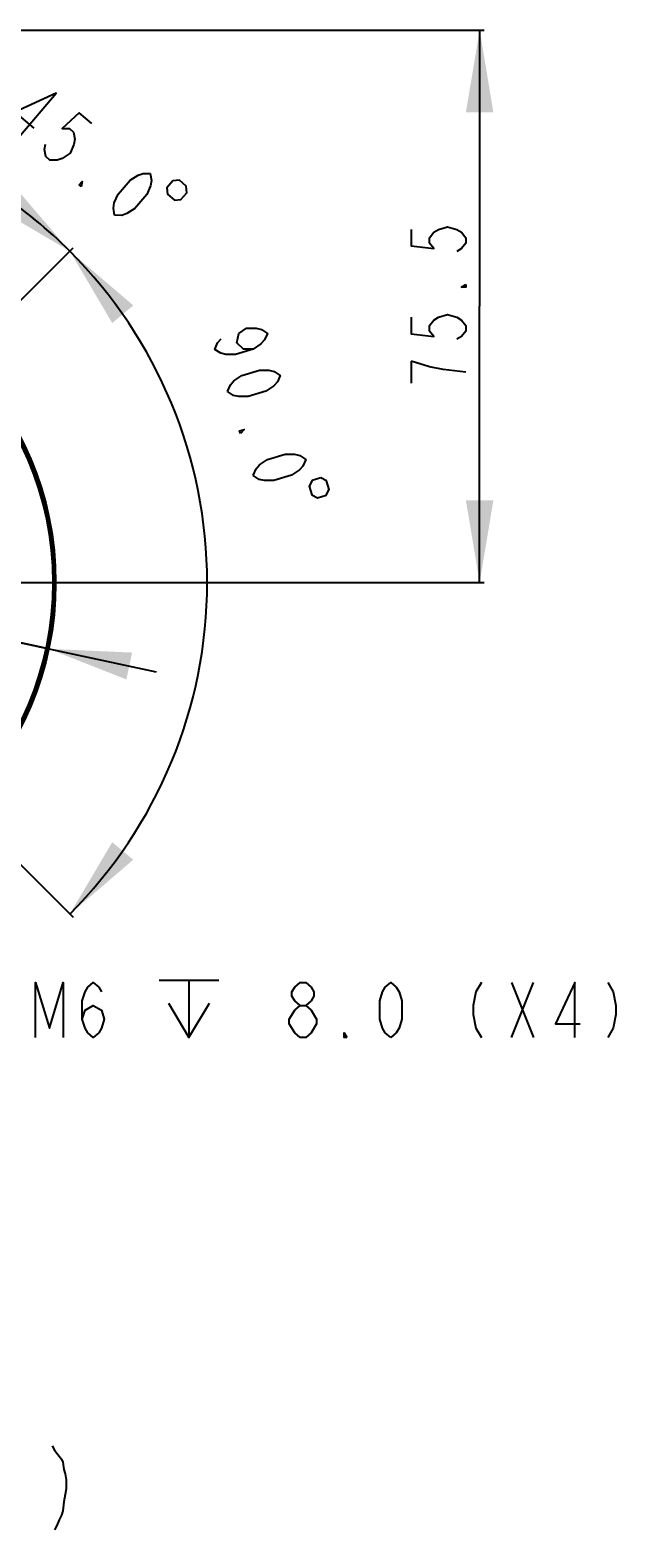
# Model space of a CAD drawing. Header units: millimetres. Extents: x 0 to 1173, y -4 to 841.
# Drawn here: x 600.3 to 664.3, y 550.8 to 714.7 of the extents above; entities that cross this region are included whole.
import ezdxf

# ---------------------------------------------------------------- set-up
doc = ezdxf.new("R2010")
doc.units = ezdxf.units.MM
doc.header["$LTSCALE"] = 65.395
doc.linetypes.add('CENTER', pattern=[0.6, 0.375, -0.075, 0.075, -0.075])
doc.layers.get('0').update_dxf_attribs({"linetype": 'CONTINUOUS'})
for name, color, linetype in [('ALL_AXES', 7, 'CONTINUOUS'), ('ALL_NOTES', 7, 'CONTINUOUS'), ('DRAFT_DIMS', 7, 'CONTINUOUS')]:
    doc.layers.add(name, color=color, linetype=linetype)
doc.styles.get("Standard").update_dxf_attribs({"font": 'txt', "width": 0.8})
doc.dimstyles.new('DIMSTYLE_2', dxfattribs={"dimtxt": 6, "dimasz": 9, "dimexe": 0.5, "dimexo": 0, "dimgap": 1.5, "dimtad": 1, "dimdec": 1, "dimlfac": 1.25, "dimzin": 0, "dimdsep": 46, "dimtxsty": 'Standard', "dimblk": '_FILLED', "dimblk1": '_FILLED', "dimblk2": '_FILLED', "dimcen": 0.09, "dimadec": 0, "dimazin": 0, "dimtp": 0.01, "dimtm": 0.01, "dimtfac": 1, "dimtdec": 1, "dimtofl": 0, "dimtmove": 0, "dimatfit": 3, "dimldrblk": '_FILLED', "dimfxl": 0, "dimtolj": 1, "dimtzin": 0, "dimarcsym": 0})
doc.dimstyles.new('DIMSTYLE_3', dxfattribs={"dimtxt": 6, "dimasz": 9, "dimexe": 0.5, "dimexo": 0, "dimtad": 1, "dimdec": 1, "dimlfac": 1.25, "dimzin": 0, "dimdsep": 46, "dimtxsty": 'Standard', "dimblk": '_FILLED', "dimblk1": '_FILLED', "dimblk2": '_FILLED', "dimcen": 0.09, "dimadec": 0, "dimazin": 0, "dimtp": 0.01, "dimtm": 0.01, "dimtfac": 1, "dimtdec": 1, "dimtmove": 0, "dimatfit": 2, "dimldrblk": '_FILLED', "dimfxl": 0, "dimtolj": 1, "dimtzin": 0, "dimarcsym": 0})
doc.dimstyles.new('DIMSTYLE_4', dxfattribs={"dimtxt": 6, "dimasz": 9, "dimexe": 0.5, "dimexo": 0, "dimgap": 6, "dimtad": 1, "dimdec": 1, "dimlfac": 1.25, "dimzin": 0, "dimdsep": 46, "dimtxsty": 'Standard', "dimblk": '_FILLED', "dimblk1": '_FILLED', "dimblk2": '_FILLED', "dimcen": 0.09, "dimadec": 0, "dimazin": 0, "dimtp": 0.5, "dimtm": 0.5, "dimtfac": 1, "dimtdec": 1, "dimtofl": 0, "dimtmove": 0, "dimatfit": 3, "dimldrblk": '_FILLED', "dimfxl": 0, "dimtolj": 1, "dimtzin": 0, "dimarcsym": 0})

# ---------------------------------------------------------------- blocks, each defined once
blk = doc.blocks.new('_FILLED')
at = {"color": 0, "linetype": 'ByBlock'}
blk.add_solid([(0, 0), (-1, 0.167), (-1, -0.167)], dxfattribs=at)
blk = doc.blocks.new('*D2')
at = {"layer": 'DRAFT_DIMS', "color": 2, "linetype": 'Continuous'}
for p, q in [((568.41, 714.71), (649.91, 714.71)), ((649.41, 714.71), (649.41, 684.51)), ((649.41, 654.31), (649.41, 684.51)), ((568.41, 654.31), (649.91, 654.31))]:
    blk.add_line(p, q, dxfattribs=at)
at = {"layer": 'DRAFT_DIMS', "color": 2, "linetype": 'Continuous', "xscale": 9, "yscale": 9, "zscale": 9}
for p, rotation in [((649.41, 714.71), 90), ((649.41, 654.31), 270)]:
    blk.add_blockref('_FILLED', p, dxfattribs=dict(at, rotation=rotation))
blk = doc.blocks.new('*D3')
at = {"layer": 'DRAFT_DIMS', "color": 2, "linetype": 'Continuous'}
for p, q in [((568.41, 654.31), (484.16, 672.29)), ((534.49, 661.55), (534.49, 661.55)), ((534.49, 661.55), (568.41, 654.31)), ((602.33, 647.07), (568.41, 654.31)), ((568.41, 654.31), (614.06, 644.57)), ((602.33, 647.07), (602.33, 647.07))]:
    blk.add_line(p, q, dxfattribs=at)
at = {"layer": 'DRAFT_DIMS', "color": 2, "linetype": 'Continuous', "xscale": 9, "yscale": 9, "zscale": 9}
for p, rotation in [((534.49, 661.55), 347.9551746231), ((602.33, 647.07), 167.9551746231)]:
    blk.add_blockref('_FILLED', p, dxfattribs=dict(at, rotation=rotation))
blk = doc.blocks.new('*D7')
at = {"layer": 'DRAFT_DIMS', "color": 2, "linetype": 'Continuous'}
for p, q in [((568.41, 705.43), (568.41, 706.05)), ((582.55, 668.45), (604.99, 690.89))]:
    blk.add_line(p, q, dxfattribs=at)
for start, end in [(67.5, 90), (45, 67.5)]:
    blk.add_arc((568.41, 654.31), 51.23, start, end, dxfattribs=at)
for points in [[(577.51, 706.25), (568.41, 705.55), (577.24, 703.26)], [(596.78, 695.17), (604.64, 690.54), (598.71, 697.47)]]:
    blk.add_solid(points, dxfattribs=at)
blk = doc.blocks.new('*D8')
at = {"layer": 'DRAFT_DIMS', "color": 2, "linetype": 'Continuous'}
for p, q in [((582.55, 668.45), (604.99, 690.89)), ((582.55, 640.17), (604.99, 617.73))]:
    blk.add_line(p, q, dxfattribs=at)
for start, end in [(0, 45), (315, 360)]:
    blk.add_arc((568.41, 654.31), 51.23, start, end, dxfattribs=at)
for points in [[(611.57, 684.61), (604.64, 690.54), (609.27, 682.68)], [(609.27, 625.94), (604.64, 618.08), (611.57, 624.02)]]:
    blk.add_solid(points, dxfattribs=at)

msp = doc.modelspace()

# ---------------------------------------------------------------- linework, layer by layer
at = {"color": 7, "linetype": 'Continuous'}
for radius in [34.68, 34.5202, 34.4404]:
    msp.add_circle((568.411, 654.3114), radius, dxfattribs=at)
for radius, start, end in [(34.4, 180.053476, 180), (34.6869, 111.038042, 68.962456)]:
    msp.add_arc((568.411, 654.3114), radius, start, end, dxfattribs=at)
at = {"layer": 'ALL_AXES', "color": 7, "linetype": 'CENTER'}
msp.add_line((583.2735, 654.3114), (619.5287, 654.3114), dxfattribs=at)
at = {"layer": 'ALL_NOTES', "color": 2, "linetype": 'Continuous'}
for p, q in [((614.4027, 610.8446), (620.9026, 610.8446)), ((617.6527, 610.8446), (617.6527, 604.5946)), ((652.9027, 610.5946), (655.3026, 604.5946)), ((652.9027, 604.5946), (655.3026, 610.5946))]:
    msp.add_line(p, q, dxfattribs=at)
for points in [[(600.9027, 604.5946), (600.9027, 610.5946), (602.4027, 605.5946), (603.9027, 610.5946), (603.9027, 604.5946)], [(606.0027, 606.5945), (606.3027, 607.5946), (607.2026, 608.0946), (608.1027, 607.5946), (608.4027, 606.5945), (608.1027, 605.5946), (607.8027, 605.0946), (607.2026, 604.5946), (606.6027, 605.0946), (606.3027, 605.5946), (606.0027, 606.5945), (606.0027, 608.5946), (606.3027, 609.5945), (606.6027, 610.0946), (607.2026, 610.5946), (607.8027, 610.0946), (608.1027, 609.5945)], [(629.8026, 608.0946), (629.2026, 608.5946), (628.9027, 609.0945), (628.9027, 609.5945), (629.2026, 610.0946), (629.8026, 610.5946), (630.4027, 610.5946), (631.0027, 610.0946), (631.3027, 609.5945), (631.3027, 609.0945), (631.0027, 608.5946), (630.4027, 608.0946)], [(639.7027, 604.5946), (639.1027, 605.0946), (638.8027, 605.5946), (638.5027, 606.5945), (638.5027, 608.5946), (638.8027, 609.5945), (639.1027, 610.0946), (639.7027, 610.5946), (640.3027, 610.0946), (640.6026, 609.5945), (640.9026, 608.5946), (640.9026, 606.5945), (640.6026, 605.5946), (640.3027, 605.0946), (639.7027, 604.5946)], [(649.6026, 610.5946), (649.0026, 609.5945), (648.7027, 608.0946), (648.7027, 607.0946), (649.0026, 605.5946), (649.6026, 604.5946)], [(659.8027, 604.5946), (659.8027, 610.5946), (657.7026, 606.0945), (660.4026, 606.0945)], [(663.4026, 610.5946), (664.0027, 609.5945), (664.3027, 608.0946), (664.3027, 607.0946), (664.0027, 605.5946), (663.4026, 604.5946)], [(615.4026, 608.3446), (617.6527, 604.5946), (619.9027, 608.3446)], [(628.6027, 606.0945), (628.6027, 606.5945), (629.2026, 607.5946)], [(629.2026, 607.5946), (629.8026, 608.0946), (630.4027, 608.0946), (631.0027, 607.5946)], [(631.0027, 607.5946), (631.6027, 606.5945), (631.6027, 606.0945), (631.0027, 605.0946)], [(629.8026, 604.5946), (629.2026, 605.0946), (628.6027, 606.0945)], [(631.0027, 605.0946), (630.4027, 604.5946), (629.8026, 604.5946)], [(634.9026, 604.5946), (634.6027, 604.5946), (634.6027, 605.0946), (634.9026, 604.5946)], [(602.7025, 559.9525), (602.9605, 559.4687), (603.7347, 558.5009)], [(603.7347, 558.5009), (603.8637, 558.1783), (603.9928, 557.3719), (604.1218, 556.888), (604.2509, 556.2428), (604.2509, 555.2751), (604.1218, 554.6299), (603.9928, 553.8235), (603.8637, 552.8557), (603.7347, 552.3719), (603.4766, 551.888), (603.2186, 551.2428), (602.9605, 550.759)]]:
    msp.add_lwpolyline(points, dxfattribs=at)
at = {"layer": 'DRAFT_DIMS', "color": 2, "linetype": 'Continuous'}
msp.add_line((641.9131, 678.5114), (641.9131, 676.1114), dxfattribs=at)
for points in [[(599.2622, 703.2285), (603.1581, 707.7916), (598.6391, 705.7329), (600.6925, 703.9797)], [(607.0367, 704.4801), (605.6678, 705.6488), (603.8163, 703.9423), (604.5973, 703.933), (605.0536, 703.5434), (605.1853, 702.7736), (605.0888, 702.1985), (604.6676, 701.2432), (603.7901, 700.6775), (603.2373, 700.492), (602.4563, 700.5014), (602, 700.8909), (601.8684, 701.6608), (601.9649, 702.2359)], [(609.5291, 694.4627), (609.3975, 695.2325), (609.494, 695.8076), (609.9151, 696.7629), (611.2138, 698.284), (612.0913, 698.8497), (612.6441, 699.0352), (613.4251, 699.0258), (613.5567, 698.256), (613.4602, 697.6809), (613.039, 696.7256), (611.7404, 695.2046), (610.8629, 694.6388), (610.3101, 694.4533), (609.5291, 694.4627)], [(605.8787, 697.5795), (605.6505, 697.7742), (605.9752, 698.1545), (605.8787, 697.5795)], [(615.8996, 698.2279), (615.2503, 697.4674), (615.3059, 696.7625), (616.0664, 696.1132), (616.7713, 696.1688), (617.4206, 696.9293), (617.365, 697.6342), (616.6046, 698.2835), (615.8996, 698.2279)], [(641.9131, 692.9114), (641.9131, 691.1114), (644.4131, 690.8114), (643.9131, 691.4114), (643.9131, 692.0115), (644.4131, 692.6114), (644.913, 692.9114), (645.9131, 693.2114), (646.9131, 692.9114), (647.4131, 692.6114), (647.9131, 692.0115), (647.9131, 691.4114), (647.4131, 690.8114), (646.9131, 690.5114)], [(647.9131, 686.9114), (647.9131, 686.6115), (647.4131, 686.6115), (647.9131, 686.9114)], [(624.6523, 679.8178), (623.6083, 679.8133), (622.8676, 680.5284), (623.0835, 681.535), (623.9526, 682.1135), (624.9966, 682.1182), (625.5623, 681.9769), (626.2155, 681.5489), (625.9122, 680.8291), (625.5214, 680.3964), (624.6523, 679.8178), (622.7392, 679.2347), (621.6952, 679.2301), (621.1294, 679.3713), (620.4762, 679.7994), (620.7796, 680.5191), (621.1703, 680.9519)], [(641.9131, 683.3115), (641.9131, 681.5114), (644.4131, 681.2114), (643.9131, 681.8114), (643.9131, 682.4114), (644.4131, 683.0114), (644.913, 683.3115), (645.9131, 683.6115), (646.9131, 683.3115), (647.4131, 683.0114), (647.9131, 682.4114), (647.9131, 681.8114), (647.4131, 681.2114), (646.9131, 680.9115)], [(621.8757, 675.208), (622.1791, 675.9277), (622.5699, 676.3605), (623.439, 676.939), (625.3521, 677.5221), (626.3961, 677.5267), (626.9619, 677.3855), (627.6151, 676.9574), (627.3117, 676.2377), (626.9209, 675.8049), (626.0518, 675.2264), (624.1387, 674.6432), (623.0947, 674.6387), (622.5289, 674.7798), (621.8757, 675.208)], [(647.9131, 677.3114), (645.4131, 677.6115), (643.9131, 677.9115), (641.9131, 678.5114)], [(623.2753, 670.6166), (623.1878, 670.9035), (623.6661, 671.0493), (623.2753, 670.6166)], [(624.6748, 666.0251), (624.9781, 666.7448), (625.3689, 667.1776), (626.238, 667.7561), (628.1511, 668.3392), (629.1952, 668.3439), (629.7608, 668.2026), (630.4141, 667.7745), (630.1108, 667.0548), (629.72, 666.6221), (628.8509, 666.0435), (626.9378, 665.4603), (625.8938, 665.4558), (625.328, 665.5969), (624.6748, 666.0251)], [(632.0704, 665.7704), (631.1139, 665.4788), (630.7813, 664.8547), (631.0729, 663.8982), (631.697, 663.5657), (632.6535, 663.8573), (632.986, 664.4813), (632.6944, 665.4378), (632.0704, 665.7704)]]:
    msp.add_lwpolyline(points, dxfattribs=at)
msp.add_arc((568.411, 654.3114), 34.68, 347.954117, 356.329641, dxfattribs=at)

# ---------------------------------------------------------------- dimensions: what is measured, and where the dimension line sits
dim = msp.add_linear_dim(base=(649.4131, 654.3114), p1=(568.411, 714.7114), p2=(568.411, 654.3114), angle=270, dimstyle='DIMSTYLE_2', dxfattribs=at)
dim.commit()
dim.dimension.update_dxf_attribs({"geometry": '*D2', "text_midpoint": (649.4131, 674.9114), "dimtype": 160})
for base, line1, line2, picture, middle in [((588.0176, 701.6459), ((582.1908, 668.0913), (582.5531, 668.4536)), ((568.411, 704.9168), (568.411, 705.4292)), '*D7', (593.2758, 699.1078)), ((619.6455, 654.3114), ((582.1908, 640.5316), (582.5531, 640.1693)), ((582.1908, 668.0913), (582.5531, 668.4536)), '*D8', (613.4755, 678.6869))]:
    dim = msp.add_angular_dim_2l(base=base, line1=line1, line2=line2, dimstyle='DIMSTYLE_4', dxfattribs=at)
    dim.commit()
    dim.dimension.update_dxf_attribs({"geometry": picture, "text_midpoint": middle, "dimtype": 162})
dim = msp.add_diameter_dim_2p(p1=(534.4946, 661.549), p2=(602.3274, 647.0739), text='%%c<>', dimstyle='DIMSTYLE_3', override={"dimpost": '<>'}, dxfattribs=at)
dim.commit()
dim.dimension.update_dxf_attribs({"geometry": '*D3', "text_midpoint": (484.4765, 673.7563), "dimtype": 163})

doc.saveas('drawing.dxf')
